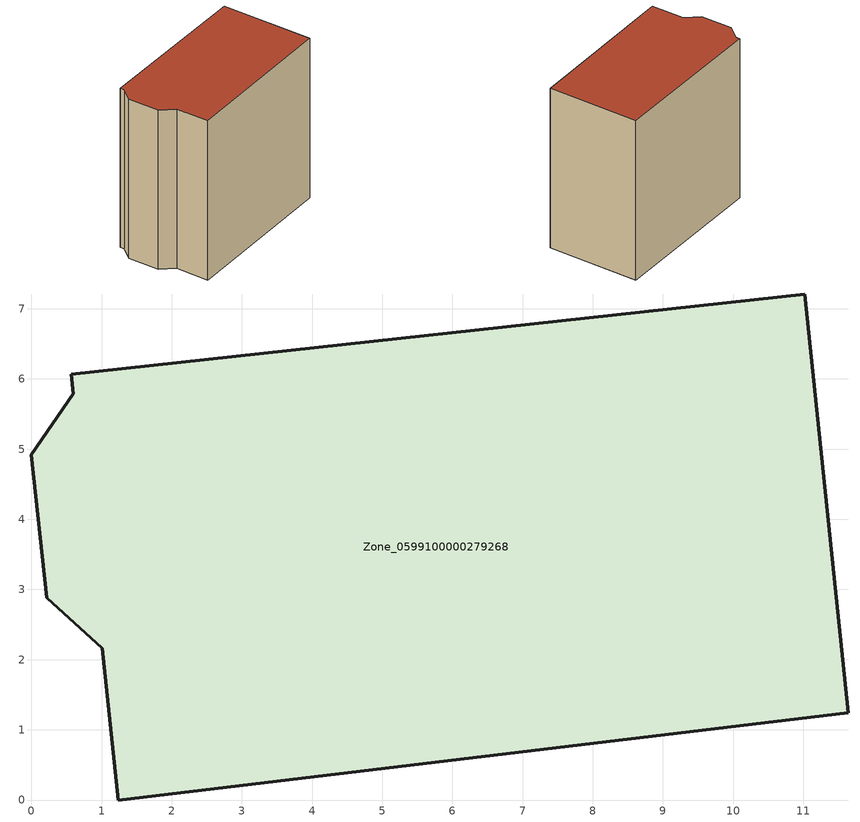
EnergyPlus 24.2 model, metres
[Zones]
Zone_0599100000279268
 floor ground (C_G): 11.02,7.21 11.64,1.24 1.24,0 1.01,2.16 0.22,2.88 0,4.92 0.6,5.79 0.57,6.07 z0
 wall outside (C_F): 0,4.92 0.22,2.88 1.01,2.16 1.24,0 11.64,1.24 11.02,7.21 0.57,6.07 0.6,5.79 0,4.92 z0:10.89
 roof outside (C_R): 11.02,7.21 0.57,6.07 0.6,5.79 0,4.92 0.22,2.88 1.01,2.16 1.24,0 11.64,1.24 z10.89
[BUILDING]
Pand.0599100000279268: North Axis=0; Terrain=City; Loads Convergence Tolerance Value=0.04; Temperature Convergence Tolerance Value=0.4; Solar Distribution=FullExterior; Maximum Number of Warmup Days=25; Minimum Number of Warmup Days=1
[Site:Location]
Rotterdam.The.Hague.AP_ZH_NLD Design_Conditions: Latitude=51.96; Longitude=4.45; Time Zone=1; Elevation=-4.5
[SITE:GROUNDTEMPERATURE:BUILDINGSURFACE]
18, 18, 18, 18, 18, 18, 18, 18, 18, 18, 18, 18
[MATERIAL] Thermal Absorptance=0.9; Solar Absorptance=0.7; Visible Absorptance=0.7
Name | Roughness | Thickness | Conductivity | Density | Specific Heat
G.TI.1946 | MediumSmooth | 0.15 | 1 | 540 | 1210
F.TI.1946 | Rough | 0.3 | 0.857143 | 1920 | 840
R.TI.1946 | MediumRough | 0.2 | 0.1 | 1500 | 1000
[CONSTRUCTION]
C_G: G.TI.1946
C_F: F.TI.1946
C_R: R.TI.1946
[ZONE]
Zone_0599100000279268: Type=1; Multiplier=1; Ceiling Height=Autocalculate; Volume=Autocalculate; Floor Area=autocalculate; Part of Total Floor Area=Yes
[ZONEINFILTRATION:DESIGNFLOWRATE]
Infil_Zone_0599100000279268: Zone or ZoneList or Space or SpaceList=Zone_0599100000279268; Schedule=AlwaysOn; Design Flow Rate Calculation Method=Flow/Area; Flow Rate per Floor Area=0.003; Constant Term Coefficient=1; Temperature Term Coefficient=0; Velocity Term Coefficient=0; Velocity Squared Term Coefficient=0
[HVACTEMPLATE:ZONE:IDEALLOADSAIRSYSTEM]
Zone_0599100000279268: Maximum Heating Supply Air Temperature=50; Minimum Cooling Supply Air Temperature=13; Maximum Heating Supply Air Humidity Ratio=0.0156; Minimum Cooling Supply Air Humidity Ratio=0.0077; Heating Limit=NoLimit; Cooling Limit=NoLimit; Dehumidification Control Type=ConstantSensibleHeatRatio; Cooling Sensible Heat Ratio=0.7; Dehumidification Setpoint=60; Humidification Control Type=None; Humidification Setpoint=30; Outdoor Air Method=None; Outdoor Air Flow Rate per Person=0.00944; Outdoor Air Flow Rate per Zone Floor Area=0; Outdoor Air Flow Rate per Zone=0; Demand Controlled Ventilation Type=None; Outdoor Air Economizer Type=NoEconomizer; Heat Recovery Type=None; Sensible Heat Recovery Effectiveness=0.7; Latent Heat Recovery Effectiveness=0.65
[ZONECONTROL:THERMOSTAT]
ThermostatControl_Zone_0599100000279268: Zone or ZoneList=Zone_0599100000279268; Control Type Schedule=DualSetpointControlType; Control 1=Thermostat_Zone_0599100000279268; Temperature Difference Between Cutout And Setpoint=0
[THERMOSTATSETPOINT:DUALSETPOINT]
Thermostat_Zone_0599100000279268: Heating Setpoint Temperature Schedule=HeatingSetpoint_Zone_0599100000279268; Cooling Setpoint Temperature Schedule=CoolingSetpoint_Zone_0599100000279268
[SCHEDULE:COMPACT]
HeatingSetpoint_Zone_0599100000279268: Through: 12/31, For: AllDays, Until: 24:00, 21
CoolingSetpoint_Zone_0599100000279268: Through: 12/31, For: AllDays, Until: 24:00, 24
DualSetpointControlType: Through: 12/31, For: AllDays, Until: 24:00, 4
AlwaysOn: Through: 12/31, For: AllDays, Until: 24:00, 1
